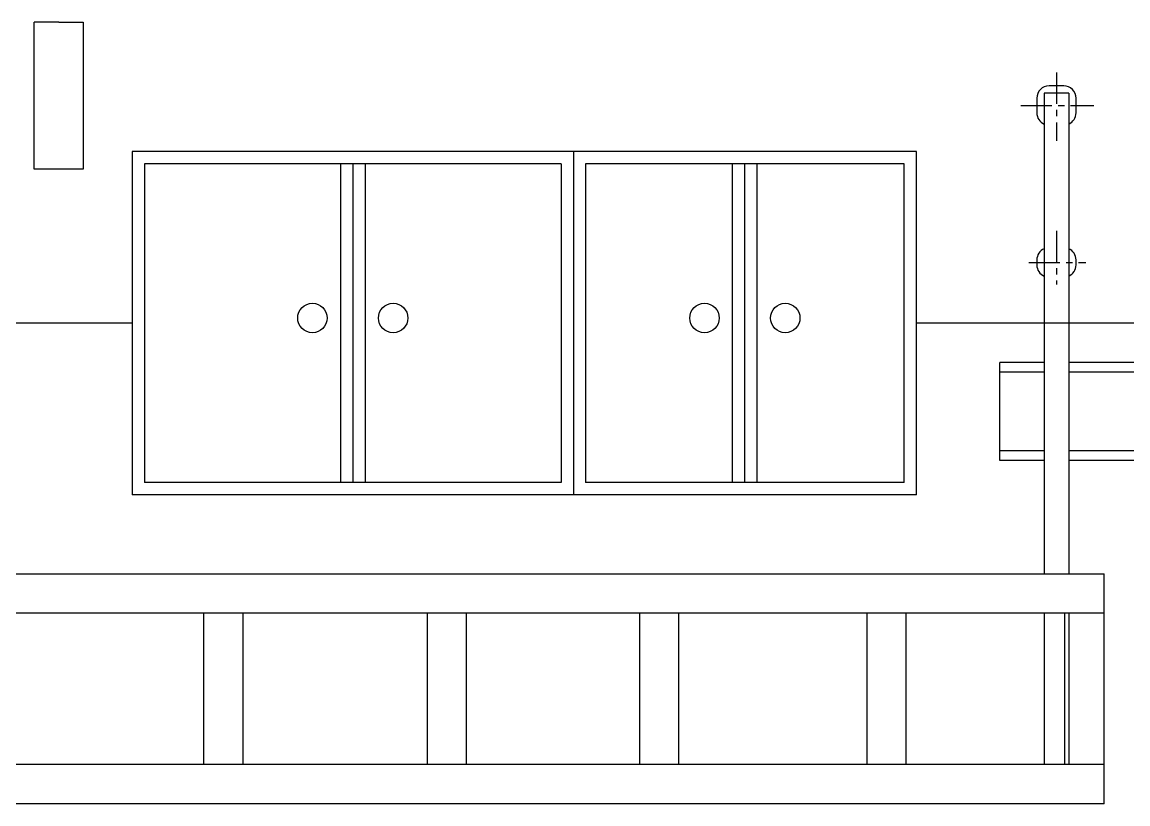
# Model space of a CAD drawing. Extents: x -95531 to 19990, y -17330 to 843.
# Drawn here: x -45990 to -43734, y -12899 to -11305 of the extents above; entities that cross this region are included whole.
import ezdxf

# ---------------------------------------------------------------- set-up
doc = ezdxf.new("R2010")
doc.units = 0
doc.linetypes.add('CENTERX2', pattern=[101.6, 63.5, -12.7, 12.7, -12.7])
doc.layers.add('LAYER1', color=1, linetype='CONTINUOUS')
doc.layers.add('LAYER6', color=7, linetype='CENTERX2')

msp = doc.modelspace()

# ---------------------------------------------------------------- linework, layer by layer
at = {"layer": 'LAYER1'}
for p, q in [((-45915.42869, -11304.82692), (-45965.42869, -11304.82692)), ((-45965.42869, -11604.82692), (-45965.42869, -11304.82692)), ((-45915.42869, -11304.82692), (-45865.42869, -11304.82692)), ((-45865.42869, -11304.82692), (-45865.42869, -11604.82692)), ((-43864.82714, -11434.82692), (-43894.82714, -11434.82692)), ((-43919.82714, -11459.82692), (-43919.82714, -11489.82692)), ((-43854.82714, -11449.82692), (-43904.82714, -11449.82692)), ((-43904.82714, -11449.82692), (-43904.82714, -12040.31522)), ((-43854.82714, -11449.82692), (-43854.82714, -12040.31522)), ((-43839.82714, -11474.82692), (-43839.82714, -11459.82692)), ((-43839.82714, -11489.82692), (-43839.82714, -11474.82692)), ((-44165.42869, -11568.82692), (-45765.42869, -11568.82692)), ((-45765.42869, -11568.82692), (-45765.42869, -11872.82692)), ((-44865.42869, -11568.82692), (-44865.42869, -12268.82692)), ((-44165.42869, -12268.82692), (-44165.42869, -11568.82692)), ((-44890.42869, -11593.82692), (-45740.42869, -11593.82692)), ((-45740.42869, -11593.82692), (-45740.42869, -12243.82692)), ((-45340.42869, -11593.82692), (-45340.42869, -11847.82692)), ((-45340.42869, -11593.82692), (-45340.42869, -12243.82692)), ((-45315.42869, -11593.82692), (-45315.42869, -12243.82692)), ((-45290.42869, -11593.82692), (-45290.42869, -12243.82692)), ((-44890.42869, -11593.82692), (-44890.42869, -12243.82692)), ((-44190.42869, -11593.82692), (-44840.42869, -11593.82692)), ((-44840.42869, -11593.82692), (-44840.42869, -12243.82692)), ((-44540.42869, -12243.82692), (-44540.42869, -11593.82692)), ((-44515.42869, -12243.82692), (-44515.42869, -11593.82692)), ((-44490.42869, -12243.82692), (-44490.42869, -11593.82692)), ((-44190.42869, -12243.82692), (-44190.42869, -11593.82692)), ((-45865.42869, -11604.82692), (-45965.42869, -11604.82692)), ((-43919.82714, -11789.82692), (-43919.82714, -11799.82692)), ((-43839.82714, -11794.82692), (-43839.82714, -11789.82692)), ((-43839.82714, -11799.82692), (-43839.82714, -11794.82692)), ((-45765.42869, -11872.82692), (-45765.42869, -11918.82692)), ((-45765.42869, -11918.82692), (-48433.23076, -11918.82692)), ((-45765.42869, -11918.82692), (-45765.42869, -12268.82692)), ((-43535.42869, -11918.82692), (-44165.42869, -11918.82692)), ((-43995.42869, -12198.82692), (-43995.42869, -11998.82692)), ((-43904.82714, -11998.82692), (-43995.42869, -11998.82692)), ((-43285.42869, -11998.82692), (-43854.82714, -11998.82692)), ((-43904.82714, -12018.82692), (-43995.42869, -12018.82692)), ((-43358.05894, -12018.82692), (-43854.82714, -12018.82692)), ((-43904.82714, -12040.31522), (-43904.82714, -12429.57107)), ((-43854.82714, -12040.31522), (-43854.82714, -12429.57107)), ((-43904.82714, -12178.82692), (-43995.42869, -12178.82692)), ((-43525.34672, -12178.82692), (-43854.82714, -12178.82692)), ((-43904.82714, -12198.82692), (-43995.42869, -12198.82692)), ((-43540.24866, -12198.82692), (-43854.82714, -12198.82692)), ((-44890.42869, -12243.82692), (-45740.42869, -12243.82692)), ((-44190.42869, -12243.82692), (-44840.42869, -12243.82692)), ((-44165.42869, -12268.82692), (-45765.42869, -12268.82692)), ((-48731.93267, -12429.57107), (-43782.70224, -12429.57107)), ((-43782.70224, -12898.82692), (-43782.70224, -12429.57107)), ((-48731.93267, -12509.57107), (-43782.70224, -12509.57107)), ((-45619.05096, -12818.82692), (-45619.05096, -12509.57107)), ((-45539.05096, -12818.82692), (-45539.05096, -12509.57107)), ((-45163.2862, -12818.82692), (-45163.2862, -12509.57107)), ((-45083.2862, -12818.82692), (-45083.2862, -12509.57107)), ((-44730.03243, -12818.82692), (-44730.03243, -12509.57107)), ((-44650.03243, -12818.82692), (-44650.03243, -12509.57107)), ((-44266.26884, -12818.82692), (-44266.26884, -12509.57107)), ((-44186.26884, -12818.82692), (-44186.26884, -12509.57107)), ((-43904.82714, -12509.57107), (-43904.82714, -12818.82692)), ((-43862.70224, -12818.82692), (-43862.70224, -12509.57107)), ((-43854.82714, -12509.57107), (-43854.82714, -12818.82692)), ((-43782.70224, -12818.82692), (-48731.93267, -12818.82692)), ((-43782.70224, -12898.82692), (-48731.93267, -12898.82692))]:
    msp.add_line(p, q, dxfattribs=at)
for centre in [(-45397.78626, -11908.15285), (-45233.07111, -11908.15285), (-44597.78626, -11908.15285), (-44433.07111, -11908.15285)]:
    msp.add_circle(centre, 30, dxfattribs=at)
for centre, start, end in [((-43894.82714, -11459.82692), 90, 180), ((-43864.82714, -11459.82692), 0, 90), ((-43894.82714, -11489.82692), 180, 246.42182152), ((-43864.82714, -11489.82692), 293.57817848, 0), ((-43894.82714, -11789.82692), 113.57817848, 180), ((-43864.82714, -11789.82692), 0, 66.42182152), ((-43894.82714, -11799.82692), 180, 246.42182152), ((-43864.82714, -11799.82692), 293.57817848, 0)]:
    msp.add_arc(centre, 25, start, end, dxfattribs=at)
at = {"layer": 'LAYER6'}
for p, q in [((-43879.82714, -11407.60283), (-43879.82714, -11546.98513)), ((-43952.51248, -11474.82692), (-43803.86791, -11474.82692)), ((-43879.82714, -11730.29276), (-43879.82714, -11839.49347)), ((-43936.12869, -11794.82692), (-43819.94989, -11794.82692))]:
    msp.add_line(p, q, dxfattribs=at)

doc.saveas('drawing.dxf')
